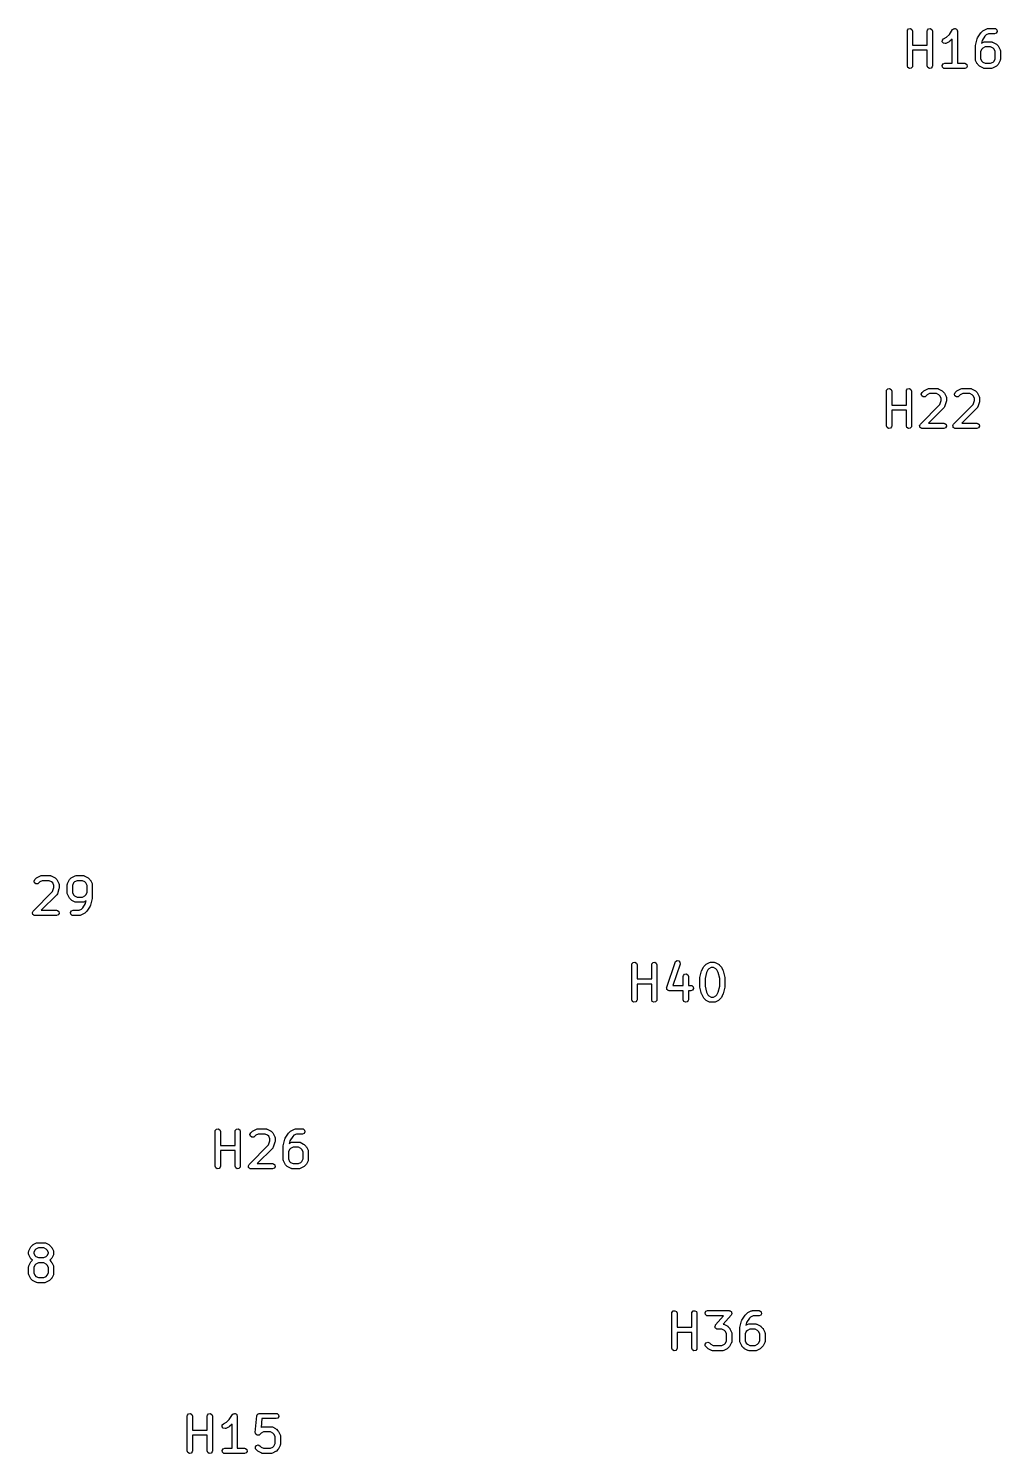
# Model space of a CAD drawing. Extents: x 83 to 202, y -140 to -59.
# Drawn here: x 111.73 to 139.63, y -140.02 to -99.12 of the extents above; entities that cross this region are included whole.
import ezdxf

# ---------------------------------------------------------------- set-up
doc = ezdxf.new("R2010")
doc.units = 0
doc.layers.add('BLACK', color=7, linetype='CONTINUOUS')

msp = doc.modelspace()

# ---------------------------------------------------------------- linework, layer by layer
at = {"layer": 'BLACK', "linetype": 'CONTINUOUS'}
for p, q in [((136.957, -99.1924), (136.961, -99.1667)), ((136.957, -100.192), (136.957, -99.1924)), ((136.961, -99.1667), (136.994, -99.1274)), ((136.994, -99.1274), (137.045, -99.1185)), ((137.045, -99.1185), (137.089, -99.1442)), ((137.089, -99.1442), (137.107, -99.1924)), ((137.107, -99.1924), (137.107, -99.5936)), ((137.528, -99.1924), (137.533, -99.1667)), ((137.528, -99.5936), (137.528, -99.1924)), ((137.533, -99.1667), (137.566, -99.1274)), ((137.566, -99.1274), (137.616, -99.1185)), ((137.616, -99.1185), (137.661, -99.1442)), ((137.661, -99.1442), (137.678, -99.1924)), ((137.678, -99.1924), (137.678, -100.192)), ((137.998, -99.411), (138.083, -99.3688)), ((138.083, -99.3688), (138.164, -99.2875)), ((138.164, -99.2875), (138.255, -99.1508)), ((138.255, -99.1508), (138.273, -99.1319)), ((138.273, -99.1319), (138.277, -99.1307)), ((138.277, -99.1307), (138.28, -99.1274)), ((138.28, -99.1274), (138.302, -99.1236)), ((138.302, -99.1236), (138.322, -99.1175)), ((138.322, -99.1175), (138.326, -99.1193)), ((138.326, -99.1193), (138.331, -99.1185)), ((138.331, -99.1185), (138.349, -99.1294)), ((138.349, -99.1294), (138.369, -99.1381)), ((138.369, -99.1381), (138.371, -99.142)), ((138.371, -99.142), (138.375, -99.1442)), ((138.375, -99.1442), (138.383, -99.1646)), ((138.383, -99.1646), (138.392, -99.1841)), ((138.392, -99.1841), (138.391, -99.1883)), ((138.391, -99.1883), (138.393, -99.1924)), ((138.393, -99.1924), (138.393, -100.117)), ((138.969, -99.3889), (139.065, -99.246)), ((139.065, -99.246), (139.073, -99.2378)), ((139.073, -99.2378), (139.074, -99.2346)), ((139.074, -99.2346), (139.122, -99.187)), ((139.185, -99.3354), (139.102, -99.4613)), ((139.122, -99.187), (139.14, -99.1741)), ((139.14, -99.1741), (139.141, -99.1729)), ((139.141, -99.1729), (139.236, -99.1253)), ((139.219, -99.3016), (139.185, -99.3354)), ((139.288, -99.2674), (139.219, -99.3016)), ((139.236, -99.1253), (139.261, -99.1179)), ((139.261, -99.1179), (139.266, -99.1189)), ((139.266, -99.1189), (139.27, -99.1174)), ((139.27, -99.1174), (139.46, -99.1174)), ((139.46, -99.2674), (139.288, -99.2674)), ((139.46, -99.1174), (139.486, -99.1219)), ((139.509, -99.2498), (139.46, -99.2674)), ((139.486, -99.1219), (139.525, -99.1549)), ((139.534, -99.2054), (139.509, -99.2498)), ((139.525, -99.1549), (139.534, -99.2054)), ((137.107, -99.5936), (137.528, -99.5936)), ((137.528, -99.7436), (137.107, -99.7436)), ((137.107, -99.7436), (137.107, -100.192)), ((137.528, -100.192), (137.528, -99.7436)), ((137.96, -99.4995), (137.963, -99.4483)), ((137.991, -99.5407), (137.96, -99.4995)), ((137.963, -99.4483), (137.998, -99.411)), ((138.04, -99.5526), (137.991, -99.5407)), ((138.065, -99.5452), (138.04, -99.5526)), ((138.161, -99.4976), (138.065, -99.5452)), ((138.162, -99.4964), (138.161, -99.4976)), ((138.18, -99.4835), (138.162, -99.4964)), ((138.243, -99.4211), (138.18, -99.4835)), ((138.243, -100.117), (138.243, -99.4211)), ((138.909, -99.621), (138.912, -99.6062)), ((138.909, -100.002), (138.909, -99.621)), ((138.912, -99.6028), (138.959, -99.4123)), ((138.912, -99.6062), (138.912, -99.6028)), ((138.959, -99.4123), (138.969, -99.3893)), ((138.969, -99.3893), (138.969, -99.3889)), ((139.094, -99.713), (139.059, -99.7815)), ((139.059, -99.7815), (139.059, -99.9842)), ((139.102, -99.4613), (139.083, -99.5354)), ((139.083, -99.5354), (139.141, -99.5063)), ((139.124, -99.6826), (139.094, -99.713)), ((139.192, -99.6483), (139.124, -99.6826)), ((139.141, -99.5063), (139.166, -99.4988)), ((139.166, -99.4988), (139.171, -99.4999)), ((139.171, -99.4999), (139.175, -99.4983)), ((139.175, -99.4983), (139.365, -99.4983)), ((139.348, -99.6483), (139.192, -99.6483)), ((139.416, -99.6826), (139.348, -99.6483)), ((139.365, -99.4983), (139.391, -99.5029)), ((139.391, -99.5029), (139.394, -99.5057)), ((139.394, -99.5057), (139.399, -99.5063)), ((139.399, -99.5063), (139.494, -99.5539)), ((139.446, -99.713), (139.416, -99.6826)), ((139.481, -99.7815), (139.446, -99.713)), ((139.481, -99.9842), (139.481, -99.7815)), ((139.494, -99.5539), (139.512, -99.5672)), ((139.512, -99.5672), (139.514, -99.5679)), ((139.514, -99.5679), (139.561, -99.6155)), ((139.561, -99.6155), (139.574, -99.6339)), ((139.574, -99.6339), (139.575, -99.635)), ((139.575, -99.635), (139.623, -99.7303)), ((139.623, -99.7303), (139.63, -99.7552)), ((139.63, -99.7552), (139.629, -99.7596)), ((139.629, -99.7596), (139.631, -99.7638)), ((139.631, -99.7638), (139.631, -100.002)), ((136.974, -100.241), (136.957, -100.192)), ((137.107, -100.192), (137.102, -100.218)), ((137.546, -100.241), (137.528, -100.192)), ((137.678, -100.192), (137.674, -100.218)), ((137.958, -100.179), (137.984, -100.135)), ((137.967, -100.23), (137.958, -100.179)), ((137.984, -100.135), (138.032, -100.117)), ((138.032, -100.117), (138.243, -100.117)), ((138.393, -100.117), (138.603, -100.117)), ((138.603, -100.117), (138.629, -100.122)), ((138.629, -100.122), (138.668, -100.155)), ((138.668, -100.155), (138.677, -100.205)), ((138.911, -100.006), (138.909, -100.002)), ((138.91, -100.01), (138.911, -100.006)), ((138.917, -100.035), (138.91, -100.01)), ((138.965, -100.131), (138.917, -100.035)), ((138.966, -100.132), (138.965, -100.131)), ((138.979, -100.15), (138.966, -100.132)), ((139.026, -100.198), (138.979, -100.15)), ((139.028, -100.198), (139.026, -100.198)), ((139.046, -100.212), (139.028, -100.198)), ((139.059, -99.9842), (139.094, -100.053)), ((139.094, -100.053), (139.124, -100.083)), ((139.124, -100.083), (139.192, -100.117)), ((139.192, -100.117), (139.348, -100.117)), ((139.348, -100.117), (139.416, -100.083)), ((139.416, -100.083), (139.446, -100.053)), ((139.446, -100.053), (139.481, -99.9842)), ((139.514, -100.198), (139.495, -100.211)), ((139.561, -100.15), (139.514, -100.198)), ((139.562, -100.149), (139.561, -100.15)), ((139.575, -100.131), (139.562, -100.149)), ((139.623, -100.035), (139.575, -100.131)), ((139.626, -100.028), (139.623, -100.031)), ((139.623, -100.031), (139.623, -100.035)), ((139.631, -100.002), (139.626, -100.028)), ((137.019, -100.266), (136.974, -100.241)), ((137.069, -100.257), (137.019, -100.266)), ((137.102, -100.218), (137.069, -100.257)), ((137.59, -100.266), (137.546, -100.241)), ((137.641, -100.257), (137.59, -100.266)), ((137.674, -100.218), (137.641, -100.257)), ((138.006, -100.263), (137.967, -100.23)), ((138.032, -100.267), (138.006, -100.263)), ((138.603, -100.267), (138.032, -100.267)), ((138.652, -100.25), (138.603, -100.267)), ((138.677, -100.205), (138.652, -100.25)), ((139.141, -100.259), (139.046, -100.212)), ((139.146, -100.26), (139.141, -100.259)), ((139.149, -100.263), (139.146, -100.26)), ((139.175, -100.267), (139.149, -100.263)), ((139.365, -100.267), (139.175, -100.267)), ((139.369, -100.266), (139.365, -100.267)), ((139.374, -100.267), (139.369, -100.266)), ((139.399, -100.259), (139.374, -100.267)), ((139.494, -100.212), (139.399, -100.259)), ((139.495, -100.211), (139.494, -100.212)), ((136.357, -109.522), (136.361, -109.497)), ((136.357, -110.522), (136.357, -109.522)), ((136.361, -109.497), (136.394, -109.457)), ((136.394, -109.457), (136.445, -109.449)), ((136.445, -109.449), (136.489, -109.474)), ((136.489, -109.474), (136.507, -109.522)), ((136.507, -109.522), (136.507, -109.924)), ((136.928, -109.522), (136.933, -109.497)), ((136.928, -109.924), (136.928, -109.522)), ((136.933, -109.497), (136.966, -109.457)), ((136.966, -109.457), (137.016, -109.449)), ((137.016, -109.449), (137.061, -109.474)), ((137.061, -109.474), (137.078, -109.522)), ((137.078, -109.522), (137.078, -110.522)), ((137.357, -109.611), (137.379, -109.565)), ((137.379, -109.565), (137.426, -109.517)), ((137.426, -109.517), (137.445, -109.504)), ((137.445, -109.504), (137.446, -109.503)), ((137.446, -109.503), (137.541, -109.455)), ((137.592, -109.597), (137.524, -109.632)), ((137.541, -109.455), (137.566, -109.448)), ((137.566, -109.448), (137.571, -109.449)), ((137.571, -109.449), (137.575, -109.447)), ((137.575, -109.447), (137.813, -109.447)), ((137.795, -109.597), (137.592, -109.597)), ((137.864, -109.632), (137.795, -109.597)), ((137.813, -109.447), (137.839, -109.452)), ((137.839, -109.452), (137.842, -109.455)), ((137.842, -109.455), (137.846, -109.455)), ((137.846, -109.455), (137.942, -109.503)), ((137.942, -109.503), (137.96, -109.516)), ((137.96, -109.516), (137.961, -109.517)), ((137.961, -109.517), (138.009, -109.565)), ((138.009, -109.565), (138.022, -109.583)), ((138.022, -109.583), (138.023, -109.584)), ((138.023, -109.584), (138.07, -109.679)), ((138.31, -109.611), (138.331, -109.565)), ((138.331, -109.565), (138.379, -109.517)), ((138.379, -109.517), (138.397, -109.504)), ((138.397, -109.504), (138.398, -109.503)), ((138.398, -109.503), (138.494, -109.455)), ((138.545, -109.597), (138.476, -109.632)), ((138.494, -109.455), (138.519, -109.448)), ((138.519, -109.448), (138.523, -109.449)), ((138.523, -109.449), (138.527, -109.447)), ((138.527, -109.447), (138.765, -109.447)), ((138.748, -109.597), (138.545, -109.597)), ((138.816, -109.632), (138.748, -109.597)), ((138.765, -109.447), (138.791, -109.452)), ((138.791, -109.452), (138.794, -109.455)), ((138.794, -109.455), (138.799, -109.455)), ((138.799, -109.455), (138.894, -109.503)), ((138.894, -109.503), (138.912, -109.516)), ((138.912, -109.516), (138.914, -109.517)), ((138.914, -109.517), (138.961, -109.565)), ((138.961, -109.565), (138.974, -109.583)), ((138.974, -109.583), (138.975, -109.584)), ((138.975, -109.584), (139.023, -109.679)), ((136.507, -109.924), (136.928, -109.924)), ((137.331, -110.469), (137.89, -109.91)), ((137.37, -109.661), (137.357, -109.611)), ((137.412, -109.69), (137.37, -109.661)), ((137.464, -109.686), (137.412, -109.69)), ((137.485, -109.671), (137.464, -109.686)), ((137.524, -109.632), (137.485, -109.671)), ((138.009, -110.004), (137.565, -110.447)), ((137.894, -109.662), (137.864, -109.632)), ((137.89, -109.91), (137.928, -109.796)), ((137.928, -109.731), (137.894, -109.662)), ((137.928, -109.796), (137.928, -109.731)), ((138.011, -110), (138.009, -110.004)), ((138.014, -109.998), (138.011, -110)), ((138.027, -109.975), (138.014, -109.998)), ((138.074, -109.832), (138.027, -109.975)), ((138.07, -109.679), (138.078, -109.704)), ((138.078, -109.808), (138.074, -109.83)), ((138.074, -109.83), (138.074, -109.832)), ((138.078, -109.704), (138.077, -109.709)), ((138.077, -109.709), (138.078, -109.713)), ((138.078, -109.713), (138.078, -109.808)), ((138.284, -110.469), (138.843, -109.91)), ((138.323, -109.661), (138.31, -109.611)), ((138.365, -109.69), (138.323, -109.661)), ((138.416, -109.686), (138.365, -109.69)), ((138.437, -109.671), (138.416, -109.686)), ((138.476, -109.632), (138.437, -109.671)), ((138.961, -110.004), (138.518, -110.447)), ((138.846, -109.662), (138.816, -109.632)), ((138.843, -109.91), (138.881, -109.796)), ((138.881, -109.731), (138.846, -109.662)), ((138.881, -109.796), (138.881, -109.731)), ((138.963, -110), (138.961, -110.004)), ((138.967, -109.998), (138.963, -110)), ((138.979, -109.975), (138.967, -109.998)), ((139.027, -109.832), (138.979, -109.975)), ((139.023, -109.679), (139.03, -109.704)), ((139.031, -109.808), (139.027, -109.83)), ((139.027, -109.83), (139.027, -109.832)), ((139.03, -109.704), (139.029, -109.709)), ((139.029, -109.709), (139.031, -109.713)), ((139.031, -109.713), (139.031, -109.808)), ((136.928, -110.074), (136.507, -110.074)), ((136.507, -110.074), (136.507, -110.522)), ((136.928, -110.522), (136.928, -110.074)), ((136.374, -110.571), (136.357, -110.522)), ((136.419, -110.596), (136.374, -110.571)), ((136.469, -110.587), (136.419, -110.596)), ((136.502, -110.548), (136.469, -110.587)), ((136.507, -110.522), (136.502, -110.548)), ((136.946, -110.571), (136.928, -110.522)), ((136.99, -110.596), (136.946, -110.571)), ((137.041, -110.587), (136.99, -110.596)), ((137.074, -110.548), (137.041, -110.587)), ((137.078, -110.522), (137.074, -110.548)), ((137.31, -110.509), (137.322, -110.49)), ((137.311, -110.513), (137.31, -110.509)), ((137.31, -110.516), (137.311, -110.513)), ((137.315, -110.538), (137.31, -110.516)), ((137.319, -110.56), (137.315, -110.538)), ((137.322, -110.562), (137.319, -110.56)), ((137.322, -110.49), (137.331, -110.469)), ((137.323, -110.565), (137.322, -110.562)), ((137.341, -110.578), (137.323, -110.565)), ((137.359, -110.593), (137.341, -110.578)), ((137.363, -110.594), (137.359, -110.593)), ((137.365, -110.595), (137.363, -110.594)), ((137.368, -110.595), (137.365, -110.595)), ((137.384, -110.597), (137.368, -110.595)), ((138.003, -110.597), (137.384, -110.597)), ((137.565, -110.447), (138.003, -110.447)), ((138.003, -110.447), (138.029, -110.452)), ((138.052, -110.58), (138.003, -110.597)), ((138.029, -110.452), (138.068, -110.485)), ((138.077, -110.535), (138.052, -110.58)), ((138.068, -110.485), (138.077, -110.535)), ((138.262, -110.516), (138.263, -110.513)), ((138.268, -110.538), (138.262, -110.516)), ((138.263, -110.509), (138.274, -110.49)), ((138.263, -110.513), (138.263, -110.509)), ((138.272, -110.56), (138.268, -110.538)), ((138.274, -110.562), (138.272, -110.56)), ((138.274, -110.49), (138.284, -110.469)), ((138.275, -110.565), (138.274, -110.562)), ((138.294, -110.578), (138.275, -110.565)), ((138.311, -110.593), (138.294, -110.578)), ((138.316, -110.594), (138.311, -110.593)), ((138.317, -110.595), (138.316, -110.594)), ((138.321, -110.595), (138.317, -110.595)), ((138.337, -110.597), (138.321, -110.595)), ((138.956, -110.597), (138.337, -110.597)), ((138.518, -110.447), (138.956, -110.447)), ((138.956, -110.447), (138.981, -110.452)), ((139.004, -110.58), (138.956, -110.597)), ((138.981, -110.452), (139.021, -110.485)), ((139.03, -110.535), (139.004, -110.58)), ((139.021, -110.485), (139.03, -110.535)), ((111.909, -123.545), (111.956, -123.497)), ((111.956, -123.497), (111.975, -123.484)), ((111.975, -123.484), (111.976, -123.483)), ((111.976, -123.483), (112.071, -123.435)), ((112.071, -123.435), (112.096, -123.428)), ((112.096, -123.428), (112.101, -123.429)), ((112.101, -123.429), (112.105, -123.427)), ((112.105, -123.427), (112.343, -123.427)), ((112.343, -123.427), (112.369, -123.432)), ((112.369, -123.432), (112.372, -123.435)), ((112.372, -123.435), (112.376, -123.435)), ((112.376, -123.435), (112.472, -123.483)), ((112.472, -123.483), (112.49, -123.496)), ((112.49, -123.496), (112.491, -123.497)), ((112.491, -123.497), (112.539, -123.545)), ((112.909, -123.545), (112.956, -123.497)), ((112.956, -123.497), (112.975, -123.484)), ((112.975, -123.484), (112.976, -123.483)), ((112.976, -123.483), (113.071, -123.435)), ((113.071, -123.435), (113.096, -123.428)), ((113.096, -123.428), (113.101, -123.429)), ((113.101, -123.429), (113.105, -123.427)), ((113.105, -123.427), (113.295, -123.427)), ((113.295, -123.427), (113.321, -123.432)), ((113.321, -123.432), (113.324, -123.435)), ((113.324, -123.435), (113.329, -123.435)), ((113.329, -123.435), (113.424, -123.483)), ((113.424, -123.483), (113.442, -123.496)), ((113.442, -123.496), (113.444, -123.497)), ((113.444, -123.497), (113.491, -123.545)), ((111.861, -124.449), (112.42, -123.89)), ((111.887, -123.591), (111.909, -123.545)), ((111.9, -123.641), (111.887, -123.591)), ((111.942, -123.67), (111.9, -123.641)), ((111.994, -123.666), (111.942, -123.67)), ((112.015, -123.651), (111.994, -123.666)), ((112.054, -123.612), (112.015, -123.651)), ((112.122, -123.577), (112.054, -123.612)), ((112.325, -123.577), (112.122, -123.577)), ((112.394, -123.612), (112.325, -123.577)), ((112.424, -123.642), (112.394, -123.612)), ((112.42, -123.89), (112.458, -123.776)), ((112.458, -123.711), (112.424, -123.642)), ((112.458, -123.776), (112.458, -123.711)), ((112.539, -123.545), (112.552, -123.563)), ((112.552, -123.563), (112.553, -123.564)), ((112.553, -123.564), (112.6, -123.659)), ((112.604, -123.812), (112.557, -123.955)), ((112.6, -123.659), (112.608, -123.684)), ((112.608, -123.788), (112.604, -123.81)), ((112.604, -123.81), (112.604, -123.812)), ((112.608, -123.684), (112.607, -123.689)), ((112.607, -123.689), (112.608, -123.693)), ((112.608, -123.693), (112.608, -123.788)), ((112.839, -123.693), (112.844, -123.667)), ((112.839, -123.931), (112.839, -123.693)), ((112.844, -123.667), (112.847, -123.664)), ((112.847, -123.659), (112.895, -123.564)), ((112.847, -123.664), (112.847, -123.659)), ((112.895, -123.564), (112.908, -123.546)), ((112.908, -123.546), (112.909, -123.545)), ((113.024, -123.642), (112.989, -123.711)), ((112.989, -123.711), (112.989, -123.913)), ((112.989, -123.913), (113.024, -123.982)), ((113.054, -123.612), (113.024, -123.642)), ((113.122, -123.577), (113.054, -123.612)), ((113.278, -123.577), (113.122, -123.577)), ((113.346, -123.612), (113.278, -123.577)), ((113.376, -123.642), (113.346, -123.612)), ((113.411, -123.711), (113.376, -123.642)), ((113.376, -123.982), (113.411, -123.913)), ((113.411, -123.913), (113.411, -123.711)), ((113.491, -123.545), (113.504, -123.563)), ((113.504, -123.563), (113.505, -123.564)), ((113.505, -123.564), (113.553, -123.659)), ((113.553, -123.659), (113.56, -123.684)), ((113.56, -123.684), (113.559, -123.689)), ((113.559, -123.689), (113.561, -123.693)), ((113.561, -123.693), (113.561, -124.074)), ((112.539, -123.984), (112.095, -124.427)), ((112.541, -123.98), (112.539, -123.984)), ((112.544, -123.978), (112.541, -123.98)), ((112.557, -123.955), (112.544, -123.978)), ((112.841, -123.935), (112.839, -123.931)), ((112.84, -123.94), (112.841, -123.935)), ((112.847, -123.964), (112.84, -123.94)), ((112.895, -124.06), (112.847, -123.964)), ((112.896, -124.061), (112.895, -124.06)), ((112.909, -124.079), (112.896, -124.061)), ((112.956, -124.127), (112.909, -124.079)), ((112.958, -124.128), (112.956, -124.127)), ((112.976, -124.141), (112.958, -124.128)), ((113.071, -124.189), (112.976, -124.141)), ((113.024, -123.982), (113.054, -124.012)), ((113.054, -124.012), (113.122, -124.046)), ((113.076, -124.189), (113.071, -124.189)), ((113.079, -124.192), (113.076, -124.189)), ((113.105, -124.196), (113.079, -124.192)), ((113.295, -124.196), (113.105, -124.196)), ((113.122, -124.046), (113.278, -124.046)), ((113.278, -124.046), (113.346, -124.012)), ((113.285, -124.359), (113.368, -124.233)), ((113.299, -124.195), (113.295, -124.196)), ((113.304, -124.196), (113.299, -124.195)), ((113.329, -124.189), (113.304, -124.196)), ((113.387, -124.159), (113.329, -124.189)), ((113.346, -124.012), (113.376, -123.982)), ((113.368, -124.233), (113.387, -124.159)), ((113.5, -124.306), (113.405, -124.449)), ((113.501, -124.305), (113.5, -124.306)), ((113.511, -124.282), (113.501, -124.305)), ((113.558, -124.092), (113.511, -124.282)), ((113.561, -124.074), (113.558, -124.089)), ((113.558, -124.089), (113.558, -124.092)), ((111.84, -124.489), (111.852, -124.47)), ((111.841, -124.493), (111.84, -124.489)), ((111.84, -124.496), (111.841, -124.493)), ((111.845, -124.518), (111.84, -124.496)), ((111.849, -124.54), (111.845, -124.518)), ((111.852, -124.542), (111.849, -124.54)), ((111.852, -124.47), (111.861, -124.449)), ((111.853, -124.545), (111.852, -124.542)), ((111.871, -124.558), (111.853, -124.545)), ((111.889, -124.573), (111.871, -124.558)), ((111.893, -124.574), (111.889, -124.573)), ((111.895, -124.575), (111.893, -124.574)), ((111.898, -124.575), (111.895, -124.575)), ((111.914, -124.577), (111.898, -124.575)), ((112.533, -124.577), (111.914, -124.577)), ((112.095, -124.427), (112.533, -124.427)), ((112.533, -124.427), (112.559, -124.432)), ((112.582, -124.56), (112.533, -124.577)), ((112.559, -124.432), (112.598, -124.465)), ((112.607, -124.515), (112.582, -124.56)), ((112.598, -124.465), (112.607, -124.515)), ((112.936, -124.489), (112.961, -124.445)), ((112.945, -124.54), (112.936, -124.489)), ((112.984, -124.573), (112.945, -124.54)), ((112.961, -124.445), (113.01, -124.427)), ((113.01, -124.577), (112.984, -124.573)), ((113.01, -124.427), (113.182, -124.427)), ((113.2, -124.577), (113.01, -124.577)), ((113.182, -124.427), (113.251, -124.393)), ((113.204, -124.576), (113.2, -124.577)), ((113.209, -124.577), (113.204, -124.576)), ((113.234, -124.569), (113.209, -124.577)), ((113.329, -124.522), (113.234, -124.569)), ((113.251, -124.393), (113.285, -124.359)), ((113.33, -124.521), (113.329, -124.522)), ((113.348, -124.508), (113.33, -124.521)), ((113.396, -124.46), (113.348, -124.508)), ((113.397, -124.457), (113.396, -124.46)), ((113.405, -124.449), (113.397, -124.457)), ((129.047, -125.992), (129.051, -125.967)), ((129.051, -125.967), (129.084, -125.927)), ((129.084, -125.927), (129.135, -125.919)), ((129.135, -125.919), (129.179, -125.944)), ((129.179, -125.944), (129.197, -125.992)), ((129.618, -125.992), (129.623, -125.967)), ((129.623, -125.967), (129.656, -125.927)), ((129.656, -125.927), (129.706, -125.919)), ((129.706, -125.919), (129.751, -125.944)), ((129.751, -125.944), (129.768, -125.992)), ((130.051, -126.635), (130.289, -125.921)), ((130.431, -125.968), (130.226, -126.584)), ((130.289, -125.921), (130.301, -125.898)), ((130.301, -125.898), (130.345, -125.871)), ((130.345, -125.871), (130.396, -125.879)), ((130.396, -125.879), (130.43, -125.917)), ((130.43, -125.917), (130.431, -125.968)), ((131.184, -125.973), (131.279, -125.925)), ((131.279, -125.925), (131.304, -125.918)), ((131.304, -125.918), (131.308, -125.919)), ((131.308, -125.919), (131.312, -125.917)), ((131.312, -125.917), (131.408, -125.917)), ((131.408, -125.917), (131.433, -125.922)), ((131.433, -125.922), (131.437, -125.925)), ((131.437, -125.925), (131.441, -125.925)), ((131.441, -125.925), (131.536, -125.973)), ((129.047, -126.992), (129.047, -125.992)), ((129.197, -125.992), (129.197, -126.394)), ((129.618, -126.394), (129.618, -125.992)), ((129.768, -125.992), (129.768, -126.992)), ((130.523, -126.326), (130.528, -126.3)), ((130.523, -126.584), (130.523, -126.326)), ((130.528, -126.3), (130.561, -126.261)), ((130.561, -126.261), (130.611, -126.252)), ((130.611, -126.252), (130.656, -126.278)), ((130.656, -126.278), (130.673, -126.326)), ((130.673, -126.326), (130.673, -126.584)), ((130.999, -126.373), (131.002, -126.359)), ((130.999, -126.611), (130.999, -126.373)), ((131.002, -126.355), (131.049, -126.165)), ((131.002, -126.359), (131.002, -126.355)), ((131.049, -126.165), (131.054, -126.153)), ((131.054, -126.153), (131.055, -126.149)), ((131.055, -126.149), (131.102, -126.054)), ((131.102, -126.054), (131.116, -126.036)), ((131.116, -126.035), (131.164, -125.987)), ((131.116, -126.036), (131.116, -126.035)), ((131.193, -126.209), (131.149, -126.383)), ((131.164, -125.987), (131.182, -125.974)), ((131.182, -125.974), (131.184, -125.973)), ((131.231, -126.132), (131.193, -126.209)), ((131.262, -126.102), (131.231, -126.132)), ((131.33, -126.067), (131.262, -126.102)), ((131.39, -126.067), (131.33, -126.067)), ((131.458, -126.102), (131.39, -126.067)), ((131.489, -126.132), (131.458, -126.102)), ((131.527, -126.209), (131.489, -126.132)), ((131.571, -126.383), (131.527, -126.209)), ((131.536, -125.973), (131.554, -125.986)), ((131.554, -125.986), (131.556, -125.987)), ((131.556, -125.987), (131.604, -126.035)), ((131.604, -126.035), (131.616, -126.053)), ((131.616, -126.053), (131.618, -126.054)), ((131.618, -126.054), (131.665, -126.149)), ((131.665, -126.149), (131.669, -126.162)), ((131.669, -126.162), (131.671, -126.165)), ((131.671, -126.165), (131.718, -126.355)), ((131.718, -126.355), (131.72, -126.37)), ((131.72, -126.37), (131.721, -126.373)), ((131.721, -126.373), (131.721, -126.611)), ((129.197, -126.394), (129.618, -126.394)), ((129.618, -126.544), (129.197, -126.544)), ((129.197, -126.544), (129.197, -126.992)), ((129.618, -126.992), (129.618, -126.544)), ((130.048, -126.646), (130.051, -126.641)), ((130.052, -126.666), (130.048, -126.646)), ((130.051, -126.641), (130.051, -126.635)), ((130.052, -126.687), (130.052, -126.666)), ((130.056, -126.691), (130.052, -126.687)), ((130.057, -126.697), (130.056, -126.691)), ((130.073, -126.71), (130.057, -126.697)), ((130.086, -126.725), (130.073, -126.71)), ((130.092, -126.726), (130.086, -126.725)), ((130.096, -126.73), (130.092, -126.726)), ((130.122, -126.734), (130.096, -126.73)), ((130.523, -126.734), (130.122, -126.734)), ((130.226, -126.584), (130.523, -126.584)), ((130.523, -126.992), (130.523, -126.734)), ((130.673, -126.584), (130.741, -126.584)), ((130.741, -126.734), (130.673, -126.734)), ((130.673, -126.734), (130.673, -126.992)), ((130.741, -126.584), (130.767, -126.589)), ((130.789, -126.716), (130.741, -126.734)), ((130.767, -126.589), (130.806, -126.622)), ((130.815, -126.672), (130.789, -126.716)), ((130.806, -126.622), (130.815, -126.672)), ((131, -126.615), (130.999, -126.611)), ((131.002, -126.63), (131, -126.615)), ((131.049, -126.82), (131.002, -126.63)), ((131.149, -126.383), (131.149, -126.602)), ((131.149, -126.602), (131.193, -126.776)), ((131.193, -126.776), (131.231, -126.853)), ((131.489, -126.853), (131.527, -126.776)), ((131.527, -126.776), (131.571, -126.602)), ((131.571, -126.602), (131.571, -126.383)), ((131.718, -126.63), (131.671, -126.82)), ((131.721, -126.611), (131.718, -126.626)), ((131.718, -126.626), (131.718, -126.63)), ((129.064, -127.041), (129.047, -126.992)), ((129.109, -127.066), (129.064, -127.041)), ((129.159, -127.057), (129.109, -127.066)), ((129.192, -127.018), (129.159, -127.057)), ((129.197, -126.992), (129.192, -127.018)), ((129.636, -127.041), (129.618, -126.992)), ((129.68, -127.066), (129.636, -127.041)), ((129.731, -127.057), (129.68, -127.066)), ((129.764, -127.018), (129.731, -127.057)), ((129.768, -126.992), (129.764, -127.018)), ((130.541, -127.041), (130.523, -126.992)), ((130.585, -127.066), (130.541, -127.041)), ((130.636, -127.057), (130.585, -127.066)), ((130.669, -127.018), (130.636, -127.057)), ((130.673, -126.992), (130.669, -127.018)), ((131.051, -126.823), (131.049, -126.82)), ((131.055, -126.835), (131.051, -126.823)), ((131.102, -126.931), (131.055, -126.835)), ((131.104, -126.932), (131.102, -126.931)), ((131.116, -126.95), (131.104, -126.932)), ((131.164, -126.998), (131.116, -126.95)), ((131.166, -126.998), (131.164, -126.998)), ((131.184, -127.012), (131.166, -126.998)), ((131.279, -127.059), (131.184, -127.012)), ((131.231, -126.853), (131.262, -126.883)), ((131.262, -126.883), (131.33, -126.917)), ((131.283, -127.06), (131.279, -127.059)), ((131.287, -127.063), (131.283, -127.06)), ((131.312, -127.067), (131.287, -127.063)), ((131.408, -127.067), (131.312, -127.067)), ((131.33, -126.917), (131.39, -126.917)), ((131.39, -126.917), (131.458, -126.883)), ((131.412, -127.066), (131.408, -127.067)), ((131.416, -127.067), (131.412, -127.066)), ((131.441, -127.059), (131.416, -127.067)), ((131.536, -127.012), (131.441, -127.059)), ((131.458, -126.883), (131.489, -126.853)), ((131.538, -127.011), (131.536, -127.012)), ((131.556, -126.998), (131.538, -127.011)), ((131.604, -126.95), (131.556, -126.998)), ((131.618, -126.931), (131.604, -126.949)), ((131.604, -126.949), (131.604, -126.95)), ((131.665, -126.835), (131.618, -126.931)), ((131.666, -126.832), (131.665, -126.835)), ((131.671, -126.82), (131.666, -126.832)), ((117.087, -130.772), (117.091, -130.747)), ((117.087, -131.772), (117.087, -130.772)), ((117.091, -130.747), (117.124, -130.707)), ((117.124, -130.707), (117.175, -130.699)), ((117.175, -130.699), (117.219, -130.724)), ((117.219, -130.724), (117.237, -130.772)), ((117.237, -130.772), (117.237, -131.174)), ((117.658, -130.772), (117.663, -130.747)), ((117.658, -131.174), (117.658, -130.772)), ((117.663, -130.747), (117.696, -130.707)), ((117.696, -130.707), (117.746, -130.699)), ((117.746, -130.699), (117.791, -130.724)), ((117.791, -130.724), (117.808, -130.772)), ((117.808, -130.772), (117.808, -131.772)), ((118.087, -130.861), (118.109, -130.815)), ((118.1, -130.911), (118.087, -130.861)), ((118.109, -130.815), (118.156, -130.767)), ((118.156, -130.767), (118.175, -130.754)), ((118.175, -130.754), (118.176, -130.753)), ((118.176, -130.753), (118.271, -130.705)), ((118.322, -130.847), (118.254, -130.882)), ((118.271, -130.705), (118.296, -130.698)), ((118.296, -130.698), (118.301, -130.699)), ((118.301, -130.699), (118.305, -130.697)), ((118.305, -130.697), (118.543, -130.697)), ((118.525, -130.847), (118.322, -130.847)), ((118.594, -130.882), (118.525, -130.847)), ((118.543, -130.697), (118.569, -130.702)), ((118.569, -130.702), (118.572, -130.705)), ((118.572, -130.705), (118.576, -130.705)), ((118.576, -130.705), (118.672, -130.753)), ((118.672, -130.753), (118.69, -130.766)), ((118.69, -130.766), (118.691, -130.767)), ((118.691, -130.767), (118.739, -130.815)), ((118.739, -130.815), (118.752, -130.833)), ((118.752, -130.833), (118.753, -130.834)), ((118.753, -130.834), (118.8, -130.929)), ((119.099, -130.969), (119.195, -130.826)), ((119.195, -130.826), (119.203, -130.818)), ((119.203, -130.818), (119.204, -130.815)), ((119.204, -130.815), (119.252, -130.767)), ((119.252, -130.767), (119.27, -130.754)), ((119.27, -130.754), (119.271, -130.753)), ((119.271, -130.753), (119.366, -130.705)), ((119.418, -130.847), (119.349, -130.882)), ((119.366, -130.705), (119.391, -130.698)), ((119.391, -130.698), (119.396, -130.699)), ((119.396, -130.699), (119.4, -130.697)), ((119.4, -130.697), (119.59, -130.697)), ((119.59, -130.847), (119.418, -130.847)), ((119.59, -130.697), (119.616, -130.702)), ((119.639, -130.83), (119.59, -130.847)), ((119.616, -130.702), (119.655, -130.735)), ((119.664, -130.785), (119.639, -130.83)), ((119.655, -130.735), (119.664, -130.785)), ((117.237, -131.174), (117.658, -131.174)), ((118.061, -131.719), (118.62, -131.16)), ((118.142, -130.94), (118.1, -130.911)), ((118.194, -130.936), (118.142, -130.94)), ((118.215, -130.921), (118.194, -130.936)), ((118.254, -130.882), (118.215, -130.921)), ((118.739, -131.254), (118.295, -131.697)), ((118.624, -130.912), (118.594, -130.882)), ((118.62, -131.16), (118.658, -131.046)), ((118.658, -130.981), (118.624, -130.912)), ((118.658, -131.046), (118.658, -130.981)), ((118.741, -131.25), (118.739, -131.254)), ((118.744, -131.248), (118.741, -131.25)), ((118.757, -131.225), (118.744, -131.248)), ((118.804, -131.082), (118.757, -131.225)), ((118.8, -130.929), (118.808, -130.954)), ((118.808, -131.058), (118.804, -131.08)), ((118.804, -131.08), (118.804, -131.082)), ((118.808, -130.954), (118.807, -130.959)), ((118.807, -130.959), (118.808, -130.963)), ((118.808, -130.963), (118.808, -131.058)), ((119.039, -131.201), (119.042, -131.186)), ((119.039, -131.582), (119.039, -131.201)), ((119.042, -131.183), (119.089, -130.992)), ((119.042, -131.186), (119.042, -131.183)), ((119.089, -130.992), (119.099, -130.969)), ((119.099, -130.969), (119.099, -130.969)), ((119.232, -131.041), (119.213, -131.115)), ((119.213, -131.115), (119.271, -131.086)), ((119.254, -131.263), (119.224, -131.293)), ((119.315, -130.915), (119.232, -131.041)), ((119.322, -131.228), (119.254, -131.263)), ((119.271, -131.086), (119.296, -131.079)), ((119.296, -131.079), (119.301, -131.08)), ((119.301, -131.08), (119.305, -131.078)), ((119.305, -131.078), (119.495, -131.078)), ((119.349, -130.882), (119.315, -130.915)), ((119.478, -131.228), (119.322, -131.228)), ((119.546, -131.263), (119.478, -131.228)), ((119.495, -131.078), (119.521, -131.083)), ((119.521, -131.083), (119.524, -131.086)), ((119.524, -131.086), (119.529, -131.086)), ((119.529, -131.086), (119.624, -131.134)), ((119.576, -131.293), (119.546, -131.263)), ((119.624, -131.134), (119.642, -131.147)), ((119.642, -131.147), (119.644, -131.148)), ((119.644, -131.148), (119.691, -131.196)), ((119.691, -131.196), (119.704, -131.214)), ((119.704, -131.214), (119.705, -131.215)), ((119.705, -131.215), (119.753, -131.31)), ((117.658, -131.324), (117.237, -131.324)), ((117.237, -131.324), (117.237, -131.772)), ((117.658, -131.772), (117.658, -131.324)), ((119.041, -131.586), (119.039, -131.582)), ((119.04, -131.59), (119.041, -131.586)), ((119.047, -131.615), (119.04, -131.59)), ((119.095, -131.711), (119.047, -131.615)), ((119.224, -131.293), (119.189, -131.362)), ((119.189, -131.362), (119.189, -131.564)), ((119.189, -131.564), (119.224, -131.633)), ((119.224, -131.633), (119.254, -131.663)), ((119.254, -131.663), (119.322, -131.697)), ((119.478, -131.697), (119.546, -131.663)), ((119.546, -131.663), (119.576, -131.633)), ((119.611, -131.362), (119.576, -131.293)), ((119.576, -131.633), (119.611, -131.564)), ((119.611, -131.564), (119.611, -131.362)), ((119.753, -131.615), (119.705, -131.711)), ((119.753, -131.31), (119.76, -131.335)), ((119.756, -131.608), (119.753, -131.611)), ((119.753, -131.611), (119.753, -131.615)), ((119.761, -131.582), (119.756, -131.608)), ((119.76, -131.335), (119.759, -131.34)), ((119.759, -131.34), (119.761, -131.344)), ((119.761, -131.344), (119.761, -131.582)), ((117.104, -131.821), (117.087, -131.772)), ((117.149, -131.846), (117.104, -131.821)), ((117.199, -131.837), (117.149, -131.846)), ((117.232, -131.798), (117.199, -131.837)), ((117.237, -131.772), (117.232, -131.798)), ((117.676, -131.821), (117.658, -131.772)), ((117.72, -131.846), (117.676, -131.821)), ((117.771, -131.837), (117.72, -131.846)), ((117.804, -131.798), (117.771, -131.837)), ((117.808, -131.772), (117.804, -131.798)), ((118.04, -131.759), (118.052, -131.74)), ((118.041, -131.763), (118.04, -131.759)), ((118.04, -131.766), (118.041, -131.763)), ((118.045, -131.788), (118.04, -131.766)), ((118.049, -131.81), (118.045, -131.788)), ((118.052, -131.812), (118.049, -131.81)), ((118.052, -131.74), (118.061, -131.719)), ((118.053, -131.815), (118.052, -131.812)), ((118.071, -131.828), (118.053, -131.815)), ((118.089, -131.843), (118.071, -131.828)), ((118.093, -131.844), (118.089, -131.843)), ((118.095, -131.845), (118.093, -131.844)), ((118.098, -131.845), (118.095, -131.845)), ((118.114, -131.847), (118.098, -131.845)), ((118.733, -131.847), (118.114, -131.847)), ((118.295, -131.697), (118.733, -131.697)), ((118.733, -131.697), (118.759, -131.702)), ((118.782, -131.83), (118.733, -131.847)), ((118.759, -131.702), (118.798, -131.735)), ((118.807, -131.785), (118.782, -131.83)), ((118.798, -131.735), (118.807, -131.785)), ((119.096, -131.712), (119.095, -131.711)), ((119.109, -131.73), (119.096, -131.712)), ((119.156, -131.778), (119.109, -131.73)), ((119.158, -131.778), (119.156, -131.778)), ((119.176, -131.792), (119.158, -131.778)), ((119.271, -131.839), (119.176, -131.792)), ((119.276, -131.84), (119.271, -131.839)), ((119.279, -131.843), (119.276, -131.84)), ((119.305, -131.847), (119.279, -131.843)), ((119.495, -131.847), (119.305, -131.847)), ((119.322, -131.697), (119.478, -131.697)), ((119.499, -131.846), (119.495, -131.847)), ((119.504, -131.847), (119.499, -131.846)), ((119.529, -131.839), (119.504, -131.847)), ((119.624, -131.792), (119.529, -131.839)), ((119.625, -131.791), (119.624, -131.792)), ((119.644, -131.778), (119.625, -131.791)), ((119.691, -131.73), (119.644, -131.778)), ((119.692, -131.729), (119.691, -131.73)), ((119.705, -131.711), (119.692, -131.729)), ((111.737, -134.199), (111.785, -134.104)), ((111.785, -134.104), (111.798, -134.086)), ((111.798, -134.086), (111.799, -134.085)), ((111.799, -134.085), (111.846, -134.037)), ((111.846, -134.037), (111.865, -134.024)), ((111.865, -134.024), (111.866, -134.023)), ((111.866, -134.023), (111.961, -133.975)), ((112.012, -134.117), (111.944, -134.152)), ((111.961, -133.975), (111.986, -133.968)), ((111.986, -133.968), (111.991, -133.969)), ((111.991, -133.969), (111.995, -133.967)), ((111.995, -133.967), (112.185, -133.967)), ((112.168, -134.117), (112.012, -134.117)), ((112.236, -134.152), (112.168, -134.117)), ((112.185, -133.967), (112.211, -133.972)), ((112.211, -133.972), (112.214, -133.975)), ((112.214, -133.975), (112.219, -133.975)), ((112.219, -133.975), (112.314, -134.023)), ((112.314, -134.023), (112.332, -134.036)), ((112.332, -134.036), (112.334, -134.037)), ((112.334, -134.037), (112.381, -134.085)), ((112.381, -134.085), (112.394, -134.103)), ((112.394, -134.103), (112.395, -134.104)), ((112.395, -134.104), (112.443, -134.199)), ((111.729, -134.233), (111.734, -134.207)), ((111.729, -134.28), (111.729, -134.233)), ((111.731, -134.285), (111.729, -134.28)), ((111.73, -134.289), (111.731, -134.285)), ((111.737, -134.314), (111.73, -134.289)), ((111.734, -134.207), (111.737, -134.204)), ((111.737, -134.204), (111.737, -134.199)), ((111.785, -134.409), (111.737, -134.314)), ((111.737, -134.628), (111.785, -134.533)), ((111.786, -134.41), (111.785, -134.409)), ((111.785, -134.533), (111.798, -134.515)), ((111.799, -134.429), (111.786, -134.41)), ((111.798, -134.515), (111.799, -134.513)), ((111.841, -134.471), (111.799, -134.429)), ((111.799, -134.513), (111.841, -134.471)), ((111.914, -134.182), (111.879, -134.251)), ((111.879, -134.251), (111.879, -134.263)), ((111.879, -134.263), (111.914, -134.331)), ((111.944, -134.152), (111.914, -134.182)), ((111.914, -134.331), (111.944, -134.362)), ((111.944, -134.362), (112.012, -134.396)), ((112.012, -134.546), (111.944, -134.58)), ((112.012, -134.396), (112.168, -134.396)), ((112.168, -134.546), (112.012, -134.546)), ((112.168, -134.396), (112.236, -134.362)), ((112.236, -134.58), (112.168, -134.546)), ((112.266, -134.182), (112.236, -134.152)), ((112.236, -134.362), (112.266, -134.331)), ((112.301, -134.251), (112.266, -134.182)), ((112.266, -134.331), (112.301, -134.263)), ((112.301, -134.263), (112.301, -134.251)), ((112.381, -134.429), (112.339, -134.471)), ((112.339, -134.471), (112.381, -134.513)), ((112.382, -134.427), (112.381, -134.429)), ((112.381, -134.513), (112.394, -134.532)), ((112.395, -134.409), (112.382, -134.427)), ((112.394, -134.532), (112.395, -134.533)), ((112.443, -134.314), (112.395, -134.409)), ((112.395, -134.533), (112.443, -134.628)), ((112.443, -134.199), (112.45, -134.224)), ((112.446, -134.306), (112.443, -134.31)), ((112.443, -134.31), (112.443, -134.314)), ((112.451, -134.28), (112.446, -134.306)), ((112.45, -134.224), (112.449, -134.229)), ((112.449, -134.229), (112.451, -134.233)), ((112.451, -134.233), (112.451, -134.28)), ((111.729, -134.661), (111.734, -134.636)), ((111.729, -134.852), (111.729, -134.661)), ((111.731, -134.856), (111.729, -134.852)), ((111.73, -134.86), (111.731, -134.856)), ((111.737, -134.885), (111.73, -134.86)), ((111.734, -134.636), (111.737, -134.632)), ((111.737, -134.632), (111.737, -134.628)), ((111.785, -134.981), (111.737, -134.885)), ((111.914, -134.611), (111.879, -134.679)), ((111.879, -134.679), (111.879, -134.834)), ((111.879, -134.834), (111.914, -134.903)), ((111.944, -134.58), (111.914, -134.611)), ((111.914, -134.903), (111.944, -134.933)), ((111.944, -134.933), (112.012, -134.967)), ((112.012, -134.967), (112.168, -134.967)), ((112.168, -134.967), (112.236, -134.933)), ((112.266, -134.611), (112.236, -134.58)), ((112.236, -134.933), (112.266, -134.903)), ((112.301, -134.679), (112.266, -134.611)), ((112.266, -134.903), (112.301, -134.834)), ((112.301, -134.834), (112.301, -134.679)), ((112.443, -134.885), (112.395, -134.981)), ((112.443, -134.628), (112.45, -134.653)), ((112.446, -134.878), (112.443, -134.881)), ((112.443, -134.881), (112.443, -134.885)), ((112.451, -134.852), (112.446, -134.878)), ((112.45, -134.653), (112.449, -134.657)), ((112.449, -134.657), (112.451, -134.661)), ((112.451, -134.661), (112.451, -134.852)), ((111.786, -134.982), (111.785, -134.981)), ((111.799, -135), (111.786, -134.982)), ((111.846, -135.048), (111.799, -135)), ((111.848, -135.048), (111.846, -135.048)), ((111.866, -135.062), (111.848, -135.048)), ((111.961, -135.109), (111.866, -135.062)), ((111.966, -135.11), (111.961, -135.109)), ((111.969, -135.113), (111.966, -135.11)), ((111.995, -135.117), (111.969, -135.113)), ((112.185, -135.117), (111.995, -135.117)), ((112.189, -135.116), (112.185, -135.117)), ((112.194, -135.117), (112.189, -135.116)), ((112.219, -135.109), (112.194, -135.117)), ((112.314, -135.062), (112.219, -135.109)), ((112.315, -135.061), (112.314, -135.062)), ((112.334, -135.048), (112.315, -135.061)), ((112.381, -135), (112.334, -135.048)), ((112.382, -134.999), (112.381, -135)), ((112.395, -134.981), (112.382, -134.999)), ((130.197, -135.992), (130.201, -135.967)), ((130.197, -136.992), (130.197, -135.992)), ((130.201, -135.967), (130.234, -135.927)), ((130.234, -135.927), (130.285, -135.919)), ((130.285, -135.919), (130.329, -135.944)), ((130.329, -135.944), (130.347, -135.992)), ((130.347, -135.992), (130.347, -136.394)), ((130.768, -135.992), (130.773, -135.967)), ((130.768, -136.394), (130.768, -135.992)), ((130.773, -135.967), (130.806, -135.927)), ((130.806, -135.927), (130.856, -135.919)), ((130.856, -135.919), (130.901, -135.944)), ((130.901, -135.944), (130.918, -135.992)), ((130.918, -135.992), (130.918, -136.992)), ((131.15, -135.979), (131.176, -135.935)), ((131.159, -136.03), (131.15, -135.979)), ((131.199, -136.063), (131.159, -136.03)), ((131.176, -135.935), (131.224, -135.917)), ((131.224, -136.067), (131.199, -136.063)), ((131.224, -135.917), (131.843, -135.917)), ((131.678, -136.067), (131.224, -136.067)), ((131.454, -136.324), (131.678, -136.067)), ((131.9, -136.042), (131.672, -136.302)), ((131.843, -135.917), (131.854, -135.919)), ((131.854, -135.919), (131.858, -135.919)), ((131.858, -135.919), (131.861, -135.92)), ((131.861, -135.92), (131.869, -135.922)), ((131.869, -135.922), (131.884, -135.935)), ((131.884, -135.935), (131.902, -135.945)), ((131.907, -136.023), (131.9, -136.042)), ((131.902, -135.945), (131.904, -135.951)), ((131.904, -135.951), (131.908, -135.955)), ((131.917, -136.005), (131.907, -136.023)), ((131.908, -135.955), (131.912, -135.975)), ((131.912, -135.975), (131.918, -135.994)), ((131.918, -135.994), (131.916, -136)), ((131.916, -136), (131.917, -136.005)), ((132.199, -136.212), (132.209, -136.189)), ((132.209, -136.189), (132.305, -136.046)), ((132.209, -136.189), (132.209, -136.189)), ((132.305, -136.046), (132.313, -136.038)), ((132.313, -136.038), (132.314, -136.035)), ((132.314, -136.035), (132.362, -135.987)), ((132.425, -136.135), (132.342, -136.261)), ((132.362, -135.987), (132.38, -135.974)), ((132.38, -135.974), (132.381, -135.973)), ((132.381, -135.973), (132.476, -135.925)), ((132.459, -136.102), (132.425, -136.135)), ((132.528, -136.067), (132.459, -136.102)), ((132.476, -135.925), (132.501, -135.918)), ((132.501, -135.918), (132.506, -135.919)), ((132.506, -135.919), (132.51, -135.917)), ((132.51, -135.917), (132.7, -135.917)), ((132.7, -136.067), (132.528, -136.067)), ((132.7, -135.917), (132.726, -135.922)), ((132.749, -136.05), (132.7, -136.067)), ((132.726, -135.922), (132.765, -135.955)), ((132.774, -136.005), (132.749, -136.05)), ((132.765, -135.955), (132.774, -136.005)), ((130.347, -136.394), (130.768, -136.394)), ((130.768, -136.544), (130.347, -136.544)), ((130.347, -136.544), (130.347, -136.992)), ((130.768, -136.992), (130.768, -136.544)), ((131.435, -136.372), (131.437, -136.366)), ((131.442, -136.391), (131.435, -136.372)), ((131.436, -136.36), (131.446, -136.343)), ((131.437, -136.366), (131.436, -136.36)), ((131.445, -136.411), (131.442, -136.391)), ((131.45, -136.415), (131.445, -136.411)), ((131.446, -136.343), (131.454, -136.324)), ((131.452, -136.42), (131.45, -136.415)), ((131.469, -136.431), (131.452, -136.42)), ((131.484, -136.444), (131.469, -136.431)), ((131.493, -136.445), (131.484, -136.444)), ((131.495, -136.447), (131.493, -136.445)), ((131.499, -136.446), (131.495, -136.447)), ((131.51, -136.448), (131.499, -136.446)), ((131.635, -136.448), (131.51, -136.448)), ((131.704, -136.483), (131.635, -136.448)), ((131.672, -136.302), (131.679, -136.303)), ((131.679, -136.303), (131.682, -136.306)), ((131.682, -136.306), (131.686, -136.306)), ((131.686, -136.306), (131.782, -136.354)), ((131.734, -136.513), (131.704, -136.483)), ((131.768, -136.582), (131.734, -136.513)), ((131.768, -136.784), (131.768, -136.582)), ((131.782, -136.354), (131.8, -136.367)), ((131.8, -136.367), (131.801, -136.368)), ((131.801, -136.368), (131.849, -136.416)), ((131.849, -136.416), (131.862, -136.434)), ((131.862, -136.434), (131.863, -136.435)), ((131.863, -136.435), (131.91, -136.53)), ((131.91, -136.53), (131.918, -136.555)), ((131.918, -136.555), (131.917, -136.56)), ((131.917, -136.56), (131.918, -136.564)), ((131.918, -136.564), (131.918, -136.802)), ((132.149, -136.421), (132.152, -136.406)), ((132.149, -136.802), (132.149, -136.421)), ((132.152, -136.403), (132.199, -136.212)), ((132.152, -136.406), (132.152, -136.403)), ((132.334, -136.513), (132.299, -136.582)), ((132.299, -136.582), (132.299, -136.784)), ((132.342, -136.261), (132.323, -136.335)), ((132.323, -136.335), (132.381, -136.306)), ((132.364, -136.483), (132.334, -136.513)), ((132.432, -136.448), (132.364, -136.483)), ((132.381, -136.306), (132.406, -136.299)), ((132.406, -136.299), (132.411, -136.3)), ((132.411, -136.3), (132.415, -136.298)), ((132.415, -136.298), (132.605, -136.298)), ((132.588, -136.448), (132.432, -136.448)), ((132.656, -136.483), (132.588, -136.448)), ((132.605, -136.298), (132.631, -136.303)), ((132.631, -136.303), (132.634, -136.306)), ((132.634, -136.306), (132.639, -136.306)), ((132.639, -136.306), (132.734, -136.354)), ((132.686, -136.513), (132.656, -136.483)), ((132.721, -136.582), (132.686, -136.513)), ((132.721, -136.784), (132.721, -136.582)), ((132.734, -136.354), (132.752, -136.367)), ((132.752, -136.367), (132.754, -136.368)), ((132.754, -136.368), (132.801, -136.416)), ((132.801, -136.416), (132.814, -136.434)), ((132.814, -136.434), (132.815, -136.435)), ((132.815, -136.435), (132.863, -136.53)), ((132.863, -136.53), (132.87, -136.555)), ((132.87, -136.555), (132.869, -136.56)), ((132.869, -136.56), (132.871, -136.564)), ((132.871, -136.564), (132.871, -136.802)), ((130.214, -137.041), (130.197, -136.992)), ((130.347, -136.992), (130.342, -137.018)), ((130.786, -137.041), (130.768, -136.992)), ((130.918, -136.992), (130.914, -137.018)), ((131.152, -136.878), (131.181, -136.836)), ((131.156, -136.929), (131.152, -136.878)), ((131.171, -136.95), (131.156, -136.929)), ((131.219, -136.998), (131.171, -136.95)), ((131.181, -136.836), (131.231, -136.822)), ((131.22, -136.998), (131.219, -136.998)), ((131.238, -137.012), (131.22, -136.998)), ((131.231, -136.822), (131.277, -136.844)), ((131.334, -137.059), (131.238, -137.012)), ((131.277, -136.844), (131.316, -136.883)), ((131.316, -136.883), (131.385, -136.917)), ((131.385, -136.917), (131.635, -136.917)), ((131.635, -136.917), (131.704, -136.883)), ((131.782, -137.012), (131.686, -137.059)), ((131.704, -136.883), (131.734, -136.853)), ((131.734, -136.853), (131.768, -136.784)), ((131.783, -137.011), (131.782, -137.012)), ((131.801, -136.998), (131.783, -137.011)), ((131.849, -136.95), (131.801, -136.998)), ((131.863, -136.931), (131.849, -136.949)), ((131.849, -136.949), (131.849, -136.95)), ((131.91, -136.835), (131.863, -136.931)), ((131.911, -136.831), (131.91, -136.835)), ((131.914, -136.828), (131.911, -136.831)), ((131.918, -136.802), (131.914, -136.828)), ((132.151, -136.806), (132.149, -136.802)), ((132.15, -136.81), (132.151, -136.806)), ((132.157, -136.835), (132.15, -136.81)), ((132.205, -136.931), (132.157, -136.835)), ((132.206, -136.932), (132.205, -136.931)), ((132.219, -136.95), (132.206, -136.932)), ((132.266, -136.998), (132.219, -136.95)), ((132.268, -136.998), (132.266, -136.998)), ((132.286, -137.012), (132.268, -136.998)), ((132.381, -137.059), (132.286, -137.012)), ((132.299, -136.784), (132.334, -136.853)), ((132.334, -136.853), (132.364, -136.883)), ((132.364, -136.883), (132.432, -136.917)), ((132.432, -136.917), (132.588, -136.917)), ((132.588, -136.917), (132.656, -136.883)), ((132.734, -137.012), (132.639, -137.059)), ((132.656, -136.883), (132.686, -136.853)), ((132.686, -136.853), (132.721, -136.784)), ((132.735, -137.011), (132.734, -137.012)), ((132.754, -136.998), (132.735, -137.011)), ((132.801, -136.95), (132.754, -136.998)), ((132.802, -136.949), (132.801, -136.95)), ((132.815, -136.931), (132.802, -136.949)), ((132.863, -136.835), (132.815, -136.931)), ((132.866, -136.828), (132.863, -136.831)), ((132.863, -136.831), (132.863, -136.835)), ((132.871, -136.802), (132.866, -136.828)), ((130.259, -137.066), (130.214, -137.041)), ((130.309, -137.057), (130.259, -137.066)), ((130.342, -137.018), (130.309, -137.057)), ((130.83, -137.066), (130.786, -137.041)), ((130.881, -137.057), (130.83, -137.066)), ((130.914, -137.018), (130.881, -137.057)), ((131.338, -137.06), (131.334, -137.059)), ((131.341, -137.063), (131.338, -137.06)), ((131.367, -137.067), (131.341, -137.063)), ((131.653, -137.067), (131.367, -137.067)), ((131.657, -137.066), (131.653, -137.067)), ((131.661, -137.067), (131.657, -137.066)), ((131.686, -137.059), (131.661, -137.067)), ((132.386, -137.06), (132.381, -137.059)), ((132.389, -137.063), (132.386, -137.06)), ((132.415, -137.067), (132.389, -137.063)), ((132.605, -137.067), (132.415, -137.067)), ((132.609, -137.066), (132.605, -137.067)), ((132.614, -137.067), (132.609, -137.066)), ((132.639, -137.059), (132.614, -137.067)), ((116.287, -138.942), (116.291, -138.917)), ((116.287, -139.942), (116.287, -138.942)), ((116.291, -138.917), (116.324, -138.877)), ((116.324, -138.877), (116.375, -138.869)), ((116.375, -138.869), (116.419, -138.894)), ((116.419, -138.894), (116.437, -138.942)), ((116.437, -138.942), (116.437, -139.344)), ((116.858, -138.942), (116.863, -138.917)), ((116.858, -139.344), (116.858, -138.942)), ((116.863, -138.917), (116.896, -138.877)), ((116.896, -138.877), (116.946, -138.869)), ((116.946, -138.869), (116.991, -138.894)), ((116.991, -138.894), (117.008, -138.942)), ((117.008, -138.942), (117.008, -139.942)), ((117.413, -139.119), (117.494, -139.037)), ((117.494, -139.037), (117.585, -138.901)), ((117.585, -138.901), (117.603, -138.882)), ((117.603, -138.882), (117.607, -138.881)), ((117.607, -138.881), (117.61, -138.877)), ((117.61, -138.877), (117.632, -138.874)), ((117.632, -138.874), (117.652, -138.868)), ((117.652, -138.868), (117.656, -138.869)), ((117.656, -138.869), (117.661, -138.869)), ((117.661, -138.869), (117.679, -138.879)), ((117.679, -138.879), (117.699, -138.888)), ((117.699, -138.888), (117.701, -138.892)), ((117.701, -138.892), (117.705, -138.894)), ((117.705, -138.894), (117.713, -138.915)), ((117.713, -138.915), (117.722, -138.934)), ((117.722, -138.934), (117.721, -138.938)), ((117.721, -138.938), (117.723, -138.942)), ((117.723, -138.942), (117.723, -139.867)), ((118.24, -139.411), (118.287, -138.935)), ((118.287, -138.935), (118.288, -138.931)), ((118.288, -138.929), (118.29, -138.927)), ((118.288, -138.931), (118.288, -138.929)), ((118.29, -138.927), (118.294, -138.91)), ((118.294, -138.91), (118.306, -138.899)), ((118.306, -138.899), (118.314, -138.885)), ((118.314, -138.885), (118.324, -138.881)), ((118.324, -138.881), (118.331, -138.874)), ((118.331, -138.874), (118.347, -138.873)), ((118.347, -138.873), (118.362, -138.867)), ((118.362, -138.867), (118.838, -138.867)), ((118.43, -139.017), (118.405, -139.266)), ((118.838, -139.017), (118.43, -139.017)), ((118.838, -138.867), (118.864, -138.872)), ((118.886, -139), (118.838, -139.017)), ((118.864, -138.872), (118.903, -138.905)), ((118.912, -138.955), (118.886, -139)), ((118.903, -138.905), (118.912, -138.955)), ((116.437, -139.344), (116.858, -139.344)), ((117.29, -139.249), (117.293, -139.198)), ((117.321, -139.291), (117.29, -139.249)), ((117.293, -139.198), (117.328, -139.161)), ((117.37, -139.303), (117.321, -139.291)), ((117.328, -139.161), (117.413, -139.119)), ((117.395, -139.295), (117.37, -139.303)), ((117.491, -139.248), (117.395, -139.295)), ((117.492, -139.246), (117.491, -139.248)), ((117.51, -139.234), (117.492, -139.246)), ((117.573, -139.171), (117.51, -139.234)), ((117.573, -139.867), (117.573, -139.171)), ((118.24, -139.412), (118.24, -139.411)), ((118.246, -139.436), (118.24, -139.412)), ((118.24, -139.412), (118.24, -139.412)), ((118.252, -139.461), (118.246, -139.436)), ((118.253, -139.461), (118.252, -139.461)), ((118.253, -139.462), (118.253, -139.461)), ((118.273, -139.476), (118.253, -139.462)), ((118.406, -139.433), (118.367, -139.472)), ((118.405, -139.266), (118.424, -139.256)), ((118.475, -139.398), (118.406, -139.433)), ((118.424, -139.256), (118.449, -139.249)), ((118.449, -139.249), (118.453, -139.25)), ((118.453, -139.25), (118.457, -139.248)), ((118.457, -139.248), (118.695, -139.248)), ((118.678, -139.398), (118.475, -139.398)), ((118.746, -139.433), (118.678, -139.398)), ((118.695, -139.248), (118.721, -139.253)), ((118.721, -139.253), (118.724, -139.256)), ((118.724, -139.256), (118.729, -139.256)), ((118.729, -139.256), (118.824, -139.304)), ((118.776, -139.463), (118.746, -139.433)), ((118.811, -139.532), (118.776, -139.463)), ((118.824, -139.304), (118.842, -139.317)), ((118.842, -139.317), (118.844, -139.318)), ((118.844, -139.318), (118.891, -139.366)), ((118.891, -139.366), (118.904, -139.384)), ((118.904, -139.384), (118.905, -139.385)), ((118.905, -139.385), (118.953, -139.48)), ((116.858, -139.494), (116.437, -139.494)), ((116.437, -139.494), (116.437, -139.942)), ((116.858, -139.942), (116.858, -139.494)), ((117.314, -139.885), (117.362, -139.867)), ((117.362, -139.867), (117.573, -139.867)), ((117.723, -139.867), (117.933, -139.867)), ((117.933, -139.867), (117.959, -139.872)), ((117.959, -139.872), (117.998, -139.905)), ((118.242, -139.828), (118.271, -139.786)), ((118.246, -139.879), (118.242, -139.828)), ((118.271, -139.786), (118.321, -139.772)), ((118.294, -139.491), (118.273, -139.476)), ((118.295, -139.491), (118.294, -139.491)), ((118.294, -139.491), (118.294, -139.491)), ((118.32, -139.489), (118.295, -139.491)), ((118.345, -139.487), (118.32, -139.489)), ((118.321, -139.772), (118.367, -139.794)), ((118.346, -139.487), (118.345, -139.487)), ((118.345, -139.487), (118.345, -139.487)), ((118.367, -139.472), (118.346, -139.487)), ((118.367, -139.794), (118.406, -139.833)), ((118.406, -139.833), (118.475, -139.867)), ((118.475, -139.867), (118.678, -139.867)), ((118.678, -139.867), (118.746, -139.833)), ((118.746, -139.833), (118.776, -139.803)), ((118.776, -139.803), (118.811, -139.734)), ((118.811, -139.734), (118.811, -139.532)), ((118.953, -139.785), (118.905, -139.881)), ((118.953, -139.48), (118.96, -139.505)), ((118.956, -139.778), (118.953, -139.781)), ((118.953, -139.781), (118.953, -139.785)), ((118.961, -139.752), (118.956, -139.778)), ((118.96, -139.505), (118.959, -139.51)), ((118.959, -139.51), (118.961, -139.514)), ((118.961, -139.514), (118.961, -139.752)), ((116.304, -139.991), (116.287, -139.942)), ((116.349, -140.016), (116.304, -139.991)), ((116.399, -140.007), (116.349, -140.016)), ((116.432, -139.968), (116.399, -140.007)), ((116.437, -139.942), (116.432, -139.968)), ((116.876, -139.991), (116.858, -139.942)), ((116.92, -140.016), (116.876, -139.991)), ((116.971, -140.007), (116.92, -140.016)), ((117.004, -139.968), (116.971, -140.007)), ((117.008, -139.942), (117.004, -139.968)), ((117.288, -139.929), (117.314, -139.885)), ((117.297, -139.98), (117.288, -139.929)), ((117.336, -140.013), (117.297, -139.98)), ((117.362, -140.017), (117.336, -140.013)), ((117.933, -140.017), (117.362, -140.017)), ((117.982, -140), (117.933, -140.017)), ((118.007, -139.955), (117.982, -140)), ((117.998, -139.905), (118.007, -139.955)), ((118.261, -139.9), (118.246, -139.879)), ((118.309, -139.948), (118.261, -139.9)), ((118.31, -139.948), (118.309, -139.948)), ((118.328, -139.962), (118.31, -139.948)), ((118.424, -140.009), (118.328, -139.962)), ((118.428, -140.01), (118.424, -140.009)), ((118.431, -140.013), (118.428, -140.01)), ((118.457, -140.017), (118.431, -140.013)), ((118.695, -140.017), (118.457, -140.017)), ((118.699, -140.016), (118.695, -140.017)), ((118.704, -140.017), (118.699, -140.016)), ((118.729, -140.009), (118.704, -140.017)), ((118.824, -139.962), (118.729, -140.009)), ((118.825, -139.961), (118.824, -139.962)), ((118.844, -139.948), (118.825, -139.961)), ((118.891, -139.9), (118.844, -139.948)), ((118.892, -139.899), (118.891, -139.9)), ((118.905, -139.881), (118.892, -139.899))]:
    msp.add_line(p, q, dxfattribs=at)

doc.saveas('drawing.dxf')
